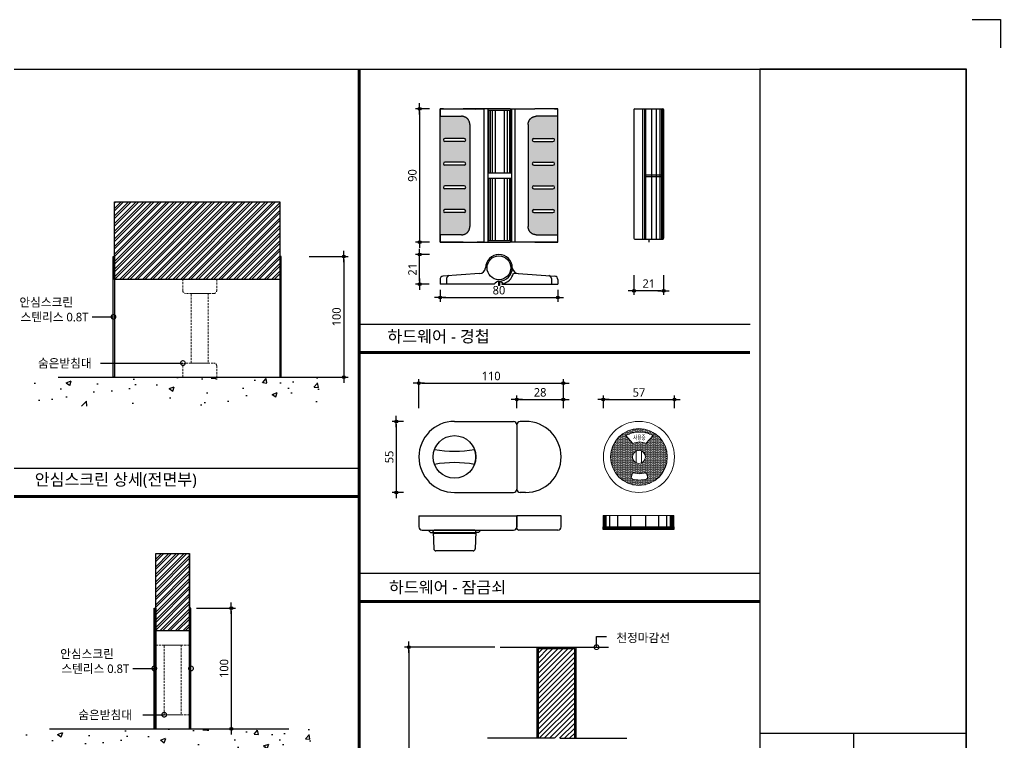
# Model space of a CAD drawing. Extents: x -256 to 8104, y -176 to 5714.
# Drawn here: x 4629 to 8104, y 3153 to 5714 of the extents above; entities that cross this region are included whole.
import ezdxf
from ezdxf.enums import TextEntityAlignment as Align

# ---------------------------------------------------------------- set-up
doc = ezdxf.new("R2010")
doc.units = 0
doc.header["$LTSCALE"] = 30
doc.linetypes.add('HIDDEN', pattern=[0.375, 0.25, -0.125])
doc.layers.get('0').update_dxf_attribs({"linetype": 'CONTINUOUS'})
doc.layers.get('DEFPOINTS').update_dxf_attribs({"linetype": 'CONTINUOUS'})
for name, color, linetype in [('02---제품선', 4, 'CONTINUOUS'), ('C', 2, 'CONTINUOUS'), ('curior-0Line', 252, 'CONTINUOUS'), ('DIM', 7, 'CONTINUOUS'), ('HAT', 8, 'CONTINUOUS'), ('HID', 9, 'HIDDEN'), ('TIT', 3, 'CONTINUOUS'), ('문자', 3, 'CONTINUOUS'), ('부자재', 4, 'CONTINUOUS'), ('잠금쇠(회전형)', 4, 'CONTINUOUS'), ('치수', 1, 'CONTINUOUS'), ('판넬', 2, 'CONTINUOUS'), ('해치', 8, 'CONTINUOUS')]:
    doc.layers.add(name, color=color, linetype=linetype)
doc.styles.add('HDW', font='gulim.ttc')
doc.styles.add('돋움', font='malgun.ttf')
doc.dimstyles.new('10', dxfattribs={"dimscale": 10, "dimtxt": 3, "dimasz": 1, "dimexe": 1.5, "dimexo": 2, "dimgap": 1, "dimtad": 1, "dimdec": 0, "dimlunit": 6, "dimtxsty": '돋움', "dimblk": 'DIMDOT', "dimcen": -1, "dimdle": 1.5, "dimclrt": 3, "dimazin": 3, "dimtfac": 1, "dimtdec": 0, "dimtix": 1, "dimtmove": 2, "dimatfit": 3, "dimldrblk": 'DIMDOT', "dimarcsym": 0})

# ---------------------------------------------------------------- blocks, each defined once
blk = doc.blocks.new('DIMDOT')
at = {"linetype": 'Continuous'}
blk.add_line((-2, 0), (2, 0), dxfattribs=at)
for radius in [0.5, 0.25]:
    blk.add_circle((0, 0), radius, dxfattribs=at)
blk = doc.blocks.new('*D782')
at = {"layer": 'DEFPOINTS', "color": 0}
for p in [(91282, 2861.8), (90770, 2753.2), (91282, 2753.2)]:
    blk.add_point(p, dxfattribs=at)
at = {"layer": 'DIM', "color": 0, "lineweight": -2, "ltscale": 10}
for p, q in [((90770, 2773.2), (90770, 2876.8)), ((90780, 2861.8), (91272, 2861.8)), ((91282, 2773.2), (91282, 2876.8))]:
    blk.add_line(p, q, dxfattribs=at)
at = {"layer": 'DIM', "color": 0, "lineweight": -2, "xscale": 10, "yscale": 10, "zscale": 10, "rotation": 180}
blk.add_blockref('DIMDOT', (90770, 2861.8), dxfattribs=at)
at = {"layer": 'DIM', "color": 0, "lineweight": -2, "xscale": 10, "yscale": 10, "zscale": 10}
blk.add_blockref('DIMDOT', (91282, 2861.8), dxfattribs=at)
at = {"layer": 'DIM', "color": 3, "insert": (91026, 2887.4), "char_height": 30, "attachment_point": 5, "style": '돋움'}
blk.add_mtext('110', dxfattribs=at)
blk = doc.blocks.new('*D783')
at = {"layer": 'DEFPOINTS', "color": 0}
for p in [(91282, 2803.9), (91117, 2753.2), (91282, 2753.2)]:
    blk.add_point(p, dxfattribs=at)
at = {"layer": 'DIM', "color": 0, "lineweight": -2, "ltscale": 10}
for p, q in [((91117, 2773.2), (91117, 2818.9)), ((91282, 2773.2), (91282, 2818.9)), ((91127, 2803.9), (91272, 2803.9))]:
    blk.add_line(p, q, dxfattribs=at)
at = {"layer": 'DIM', "color": 0, "lineweight": -2, "xscale": 10, "yscale": 10, "zscale": 10, "rotation": 180}
blk.add_blockref('DIMDOT', (91117, 2803.9), dxfattribs=at)
at = {"layer": 'DIM', "color": 0, "lineweight": -2, "xscale": 10, "yscale": 10, "zscale": 10}
blk.add_blockref('DIMDOT', (91282, 2803.9), dxfattribs=at)
at = {"layer": 'DIM', "color": 3, "insert": (91199.5, 2829.4), "char_height": 30, "attachment_point": 5, "style": '돋움'}
blk.add_mtext('28', dxfattribs=at)
blk = doc.blocks.new('*D784')
at = {"layer": 'DEFPOINTS', "color": 0}
for p in [(91675.7, 2803.9), (91423.7, 2753.2), (91675.7, 2753.2)]:
    blk.add_point(p, dxfattribs=at)
at = {"layer": 'DIM', "color": 0, "lineweight": -2, "ltscale": 10}
for p, q in [((91423.7, 2773.2), (91423.7, 2818.9)), ((91675.7, 2773.2), (91675.7, 2818.9)), ((91433.7, 2803.9), (91665.7, 2803.9))]:
    blk.add_line(p, q, dxfattribs=at)
at = {"layer": 'DIM', "color": 0, "lineweight": -2, "xscale": 10, "yscale": 10, "zscale": 10, "rotation": 180}
blk.add_blockref('DIMDOT', (91423.7, 2803.9), dxfattribs=at)
at = {"layer": 'DIM', "color": 0, "lineweight": -2, "xscale": 10, "yscale": 10, "zscale": 10}
blk.add_blockref('DIMDOT', (91675.7, 2803.9), dxfattribs=at)
at = {"layer": 'DIM', "color": 3, "insert": (91549.7, 2829.1), "char_height": 30, "attachment_point": 5, "style": '돋움'}
blk.add_mtext('57', dxfattribs=at)
blk = doc.blocks.new('*D785')
at = {"layer": 'DEFPOINTS', "color": 0}
for p in [(90827.6, 3834.6), (90772.6, 3361.5), (90827.6, 3361.5)]:
    blk.add_point(p, dxfattribs=at)
at = {"layer": 'DIM', "color": 0, "lineweight": -2, "ltscale": 10}
for p, q in [((90807.6, 3834.6), (90757.6, 3834.6)), ((90772.6, 3824.6), (90772.6, 3371.5)), ((90807.6, 3361.5), (90757.6, 3361.5))]:
    blk.add_line(p, q, dxfattribs=at)
at = {"layer": 'DIM', "color": 0, "lineweight": -2, "xscale": 10, "yscale": 10, "zscale": 10}
for p, rotation in [((90772.6, 3834.6), 90), ((90772.6, 3361.5), 270)]:
    blk.add_blockref('DIMDOT', p, dxfattribs=dict(at, rotation=rotation))
at = {"layer": 'DIM', "color": 3, "insert": (90747.1, 3598), "char_height": 30, "attachment_point": 5, "rotation": 90, "style": '돋움'}
blk.add_mtext('90', dxfattribs=at)
blk = doc.blocks.new('*D786')
at = {"layer": 'DEFPOINTS', "color": 0}
for p in [(90845.2, 3213.2), (91262.3, 3213.2), (91262.3, 3165.9)]:
    blk.add_point(p, dxfattribs=at)
at = {"layer": 'DIM', "color": 0, "lineweight": -2, "ltscale": 10}
for p, q in [((90845.2, 3193.2), (90845.2, 3150.9)), ((90855.2, 3165.9), (91252.3, 3165.9)), ((91262.3, 3193.2), (91262.3, 3150.9))]:
    blk.add_line(p, q, dxfattribs=at)
at = {"layer": 'DIM', "color": 0, "lineweight": -2, "xscale": 10, "yscale": 10, "zscale": 10, "rotation": 180}
blk.add_blockref('DIMDOT', (90845.2, 3165.9), dxfattribs=at)
at = {"layer": 'DIM', "color": 0, "lineweight": -2, "xscale": 10, "yscale": 10, "zscale": 10}
blk.add_blockref('DIMDOT', (91262.3, 3165.9), dxfattribs=at)
at = {"layer": 'DIM', "color": 3, "insert": (91053.7, 3191.4), "char_height": 30, "attachment_point": 5, "style": '돋움'}
blk.add_mtext('80', dxfattribs=at)
blk = doc.blocks.new('*D787')
at = {"layer": 'DEFPOINTS', "color": 0}
for p in [(90772.6, 3318.2), (90827.6, 3318.2), (90826.9, 3213.2)]:
    blk.add_point(p, dxfattribs=at)
at = {"layer": 'DIM', "color": 0, "lineweight": -2, "ltscale": 10}
for p, q in [((90807.6, 3318.2), (90757.6, 3318.2)), ((90772.6, 3223.2), (90772.6, 3308.2)), ((90806.9, 3213.2), (90757.6, 3213.2))]:
    blk.add_line(p, q, dxfattribs=at)
at = {"layer": 'DIM', "color": 0, "lineweight": -2, "xscale": 10, "yscale": 10, "zscale": 10}
for p, rotation in [((90772.6, 3318.2), 90), ((90772.6, 3213.2), 270)]:
    blk.add_blockref('DIMDOT', p, dxfattribs=dict(at, rotation=rotation))
at = {"layer": 'DIM', "color": 3, "insert": (90747.3, 3265.7), "char_height": 30, "attachment_point": 5, "rotation": 90, "style": '돋움'}
blk.add_mtext('21', dxfattribs=at)
blk = doc.blocks.new('*D788')
at = {"layer": 'DEFPOINTS', "color": 0}
for p in [(91532.1, 3265.4), (91637.1, 3264.7), (91532.1, 3189.7)]:
    blk.add_point(p, dxfattribs=at)
at = {"layer": 'DIM', "color": 0, "lineweight": -2, "ltscale": 10}
for p, q in [((91532.1, 3245.4), (91532.1, 3174.7)), ((91637.1, 3244.7), (91637.1, 3174.7)), ((91627.1, 3189.7), (91542.1, 3189.7))]:
    blk.add_line(p, q, dxfattribs=at)
at = {"layer": 'DIM', "color": 0, "lineweight": -2, "xscale": 10, "yscale": 10, "zscale": 10, "rotation": 180}
blk.add_blockref('DIMDOT', (91532.1, 3189.7), dxfattribs=at)
at = {"layer": 'DIM', "color": 0, "lineweight": -2, "xscale": 10, "yscale": 10, "zscale": 10}
blk.add_blockref('DIMDOT', (91637.1, 3189.7), dxfattribs=at)
at = {"layer": 'DIM', "color": 3, "insert": (91584.6, 3215.1), "char_height": 30, "attachment_point": 5, "style": '돋움'}
blk.add_mtext('21', dxfattribs=at)
blk = doc.blocks.new('*D789')
at = {"layer": 'DEFPOINTS', "color": 0}
for p in [(90735.7, 2726.7), (90690, 2474.7), (90735.7, 2474.7)]:
    blk.add_point(p, dxfattribs=at)
at = {"layer": 'DIM', "color": 0, "lineweight": -2, "ltscale": 10}
for p, q in [((90715.7, 2726.7), (90675, 2726.7)), ((90690, 2716.7), (90690, 2484.7)), ((90715.7, 2474.7), (90675, 2474.7))]:
    blk.add_line(p, q, dxfattribs=at)
at = {"layer": 'DIM', "color": 0, "lineweight": -2, "xscale": 10, "yscale": 10, "zscale": 10}
for p, rotation in [((90690, 2726.7), 90), ((90690, 2474.7), 270)]:
    blk.add_blockref('DIMDOT', p, dxfattribs=dict(at, rotation=rotation))
at = {"layer": 'DIM', "color": 3, "insert": (90664.7, 2600.7), "char_height": 30, "attachment_point": 5, "rotation": 90, "style": '돋움'}
blk.add_mtext('55', dxfattribs=at)
blk = doc.blocks.new('*D790')
at = {"layer": 'DEFPOINTS', "color": 0}
for p in [(91058.6, 1926.7), (90734.6, -412.3), (91058.6, -412.3)]:
    blk.add_point(p, dxfattribs=at)
at = {"layer": 'DIM', "color": 0, "lineweight": -2, "ltscale": 10}
for p, q in [((91038.6, 1926.7), (90719.6, 1926.7)), ((90734.6, 1916.7), (90734.6, -402.3)), ((91038.6, -412.3), (90719.6, -412.3))]:
    blk.add_line(p, q, dxfattribs=at)
at = {"layer": 'DIM', "color": 0, "lineweight": -2, "xscale": 10, "yscale": 10, "zscale": 10}
for p, rotation in [((90734.6, 1926.7), 90), ((90734.6, -412.3), 270)]:
    blk.add_blockref('DIMDOT', p, dxfattribs=dict(at, rotation=rotation))
at = {"layer": 'DIM', "color": 3, "insert": (90709.3, 757.2), "char_height": 30, "attachment_point": 5, "rotation": 90, "style": '돋움'}
blk.add_mtext('VAR.', dxfattribs=at)
blk = doc.blocks.new('A$C13EB2441')
for p, q in [((0.837, 7.375), (0.837, 14.115)), ((0.837, 6.74), (0.837, 0))]:
    blk.add_line(p, q)
blk = doc.blocks.new('*D792')
at = {"layer": 'DEFPOINTS', "color": 0}
for p in [(89962.5, 2064.8), (89962.5, 1637.3), (90105.4, 1637.3)]:
    blk.add_point(p, dxfattribs=at)
at = {"layer": 'DIM', "color": 0, "lineweight": -2, "ltscale": 10}
for p, q in [((89982.5, 2064.8), (90120.4, 2064.8)), ((90105.4, 2054.8), (90105.4, 1647.3)), ((89982.5, 1637.3), (90120.4, 1637.3))]:
    blk.add_line(p, q, dxfattribs=at)
at = {"layer": 'DIM', "color": 0, "lineweight": -2, "xscale": 10, "yscale": 10, "zscale": 10}
for p, rotation in [((90105.4, 2064.8), 90), ((90105.4, 1637.3), 270)]:
    blk.add_blockref('DIMDOT', p, dxfattribs=dict(at, rotation=rotation))
at = {"layer": 'DIM', "color": 3, "insert": (90079.8, 1851), "char_height": 30, "attachment_point": 5, "rotation": 90, "style": '돋움'}
blk.add_mtext('100', dxfattribs=at)
blk = doc.blocks.new('_DOTSMALL')
at = {"color": 0, "linetype": 'ByBlock', "const_width": 0.5}
blk.add_lwpolyline([(-0.0625, 0, 1), (0.0625, 0, 1)], format="xyb", close=True, dxfattribs=at)
blk = doc.blocks.new('A$C63EC304E')
at = {"layer": '치수', "color": 1, "xscale": 2.5, "yscale": 2.5, "zscale": 2.5, "rotation": 234.3098741996962}
blk.add_blockref('_DOTSMALL', (0.31, 0.31), dxfattribs=at)
blk = doc.blocks.new('A$C2BC9653E')
at = {"layer": '치수', "xscale": 0.3333333333333333, "yscale": 0.3333333333333333, "zscale": 0.3333333333333333}
blk.add_blockref('A$C63EC304E', (0, 0), dxfattribs=at)
blk = doc.blocks.new('A$C7FC71301')
at = {"layer": '치수', "rotation": 180}
blk.add_blockref('A$C2BC9653E', (0.208, 0.208), dxfattribs=at)
blk = doc.blocks.new('A$C4A20372B')
at = {"layer": '치수'}
blk.add_blockref('A$C7FC71301', (0, 0), dxfattribs=at)
blk = doc.blocks.new('A$C566469F5')
at = {"layer": '치수'}
blk.add_blockref('A$C4A20372B', (0, 0), dxfattribs=at)
blk = doc.blocks.new('A$C7E317CD4')
at = {"layer": '해치', "xscale": 2, "yscale": 2, "zscale": 2}
blk.add_blockref('A$C566469F5', (0, 0), dxfattribs=at)
blk = doc.blocks.new('A$C601D7F27')
at = {"layer": '치수'}
blk.add_blockref('A$C7E317CD4', (0, 0), dxfattribs=at)
blk = doc.blocks.new('A$C38802C08')
at = {"layer": '치수'}
blk.add_blockref('A$C601D7F27', (0, 0), dxfattribs=at)
blk = doc.blocks.new('*D794')
at = {"layer": 'DEFPOINTS', "color": 0}
for p in [(90361.1, 3310.8), (90361.1, 2883.4), (90504, 2883.4)]:
    blk.add_point(p, dxfattribs=at)
at = {"layer": 'DIM', "color": 0, "lineweight": -2, "ltscale": 10}
for p, q in [((90381.1, 3310.8), (90519, 3310.8)), ((90504, 3300.8), (90504, 2893.4)), ((90381.1, 2883.4), (90519, 2883.4))]:
    blk.add_line(p, q, dxfattribs=at)
at = {"layer": 'DIM', "color": 0, "lineweight": -2, "xscale": 10, "yscale": 10, "zscale": 10}
for p, rotation in [((90504, 3310.8), 90), ((90504, 2883.4), 270)]:
    blk.add_blockref('DIMDOT', p, dxfattribs=dict(at, rotation=rotation))
at = {"layer": 'DIM', "color": 3, "insert": (90478.4, 3097.1), "char_height": 30, "attachment_point": 5, "rotation": 90, "style": '돋움'}
blk.add_mtext('100', dxfattribs=at)
blk = doc.blocks.new('EDGE_29', base_point=(84726.3, -1563.7))
h = blk.add_hatch()
h.set_pattern_fill('ANSI31', color=2, style=0)
h.set_pattern_definition([(45, (87942.9707, 100.545), (-2.245064, 2.245064), [])])
h.paths.add_polyline_path([(89837.5, 2064.8), (89832.5, 2064.8), (89832.5, 1853.1, -1), (89832.5, 1848.9), (89832.5, 1637.3), (89837.5, 1637.3)])
h.paths.add_polyline_path([(89962.5, 1848.9, -1), (89962.5, 1853.1), (89962.5, 2064.8), (89957.5, 2064.8), (89957.5, 1637.3), (89962.5, 1637.3)])
at = {"layer": 'HAT'}
h = blk.add_hatch(dxfattribs=at)
h.set_pattern_fill('ANSI32', color=256, scale=2, style=0)
h.set_pattern_definition([(45, (76434.709, -1748.278), (-13.470384, 13.470384), []), (45, (76443.689, -1748.278), (-13.470384, 13.470384), [])])
h.paths.add_polyline_path([(89691.6, 3504.6), (90277, 3504.6), (90277, 3230), (89691.6, 3230)])
h = blk.add_hatch(dxfattribs=at)
h.set_pattern_fill('ANSI32', color=256, scale=2, style=0)
h.set_pattern_definition([(45, (84756.122, -1739.444), (-13.470384, 13.470384), []), (45, (84765.102, -1739.444), (-13.470384, 13.470384), [])])
h.paths.add_polyline_path([(89957.5, 2258.6), (89837.5, 2258.6), (89837.5, 1983.9), (89957.5, 1983.9), (89957.5, 2064.8)])
at = {"layer": 'HAT', "transparency": 33554687}
h = blk.add_hatch(dxfattribs=at)
h.set_pattern_fill('ANSI31', color=256, scale=4)
h.set_pattern_definition([(45, (76404.804, -1739.444), (-8.980256, 8.980256), [])])
h.paths.add_polyline_path([(91248.8, 1603.7), (91271, 1603.7), (91322.4, 1603.7), (91322.4, 1921.7), (91192.4, 1921.7), (91192.4, 1603.7)])
at = {"layer": '해치'}
h = blk.add_hatch(dxfattribs=at)
h.set_pattern_fill('DOTS', color=256, scale=2.628474)
h.set_pattern_definition([(0, (87883.4782, 4169.597), (2.086351, 4.172702), [0, -4.172702])])
edge = h.paths.add_edge_path()
edge.add_line((90845.7, 3388), (90845.8, 3388))
edge.add_spline(control_points=[(90845.8, 3388), (90846, 3388), (90857.5, 3388)], knot_values=[-0.724312, -0.724312, -0.724312, 0.724312, 0.724312, 0.724312], weights=[1, 0.748956, 1], degree=2, periodic=0)
edge.add_line((90857.5, 3388), (90921.4, 3388))
edge.add_spline(control_points=[(90921.4, 3388), (90950.3, 3388), (90950.3, 3416.9)], knot_values=[-1.570796, -1.570796, -1.570796, 0, 0, 0], weights=[1, 0.707107, 1], degree=2, periodic=0)
edge.add_line((90950.3, 3416.9), (90950.3, 3779.1))
edge.add_spline(control_points=[(90950.3, 3779.1), (90950.3, 3808), (90921.4, 3808)], knot_values=[0, 0, 0, 1.570796, 1.570796, 1.570796], weights=[1, 0.707107, 1], degree=2, periodic=0)
edge.add_line((90921.4, 3808), (90857.5, 3808))
edge.add_spline(control_points=[(90857.5, 3808), (90846, 3808), (90845.8, 3808)], knot_values=[-0.724312, -0.724312, -0.724312, 0.724312, 0.724312, 0.724312], weights=[1, 0.748956, 1], degree=2, periodic=0)
edge.add_line((90845.7, 3808), (90845.7, 3388))
h.paths.add_polyline_path([(90930.6, 3729.3, -0.414214), (90935.9, 3724, -0.414214), (90930.6, 3718.8), (90862.3, 3718.8, -0.414214), (90857, 3724, -0.414214), (90862.3, 3729.3)], flags=16)
h.paths.add_polyline_path([(90930.6, 3645.3, -0.414214), (90935.9, 3640, -0.414214), (90930.6, 3634.8), (90862.3, 3634.8, -0.414214), (90857, 3640, -0.414214), (90862.3, 3645.3)], flags=16)
h.paths.add_polyline_path([(90930.6, 3561.3, -0.414214), (90935.9, 3556, -0.414214), (90930.6, 3550.8), (90862.3, 3550.8, -0.414214), (90857, 3556, -0.414214), (90862.3, 3561.3)], flags=16)
h.paths.add_polyline_path([(90930.6, 3477.3, -0.414214), (90935.9, 3472, -0.414214), (90930.6, 3466.7), (90862.3, 3466.7, -0.414214), (90857, 3472, -0.414214), (90862.3, 3477.3)], flags=16)
h = blk.add_hatch(dxfattribs=at)
h.set_pattern_fill('DOTS', color=256, scale=2.628474)
h.set_pattern_definition([(0, (87408.861, 4169.597), (2.086351, 4.1727023), [0, -4.1727023])])
edge = h.paths.add_edge_path()
edge.add_spline(control_points=[(91157.1, 3779.1), (91157.1, 3808), (91186.1, 3808)], knot_values=[0, 0, 0, 1.570796, 1.570796, 1.570796], weights=[1, 0.707107, 1], degree=2, periodic=0)
edge.add_line((91186.1, 3808), (91250, 3808))
edge.add_spline(control_points=[(91250, 3808), (91261.5, 3808), (91261.7, 3808)], knot_values=[-0.724312, -0.724312, -0.724312, 0.724312, 0.724312, 0.724312], weights=[1, 0.748956, 1], degree=2, periodic=0)
edge.add_line((91261.8, 3808), (91261.8, 3388))
edge.add_line((91261.8, 3388), (91261.7, 3388))
edge.add_spline(control_points=[(91261.7, 3388), (91261.5, 3388), (91250, 3388)], knot_values=[-0.724312, -0.724312, -0.724312, 0.724312, 0.724312, 0.724312], weights=[1, 0.748956, 1], degree=2, periodic=0)
edge.add_line((91250, 3388), (91186.1, 3388))
edge.add_spline(control_points=[(91186.1, 3388), (91157.1, 3388), (91157.1, 3416.9)], knot_values=[-1.570796, -1.570796, -1.570796, 0, 0, 0], weights=[1, 0.707107, 1], degree=2, periodic=0)
edge.add_line((91157.1, 3416.9), (91157.1, 3779.1))
h.paths.add_polyline_path([(91176.9, 3729.3, 0.414214), (91171.6, 3724, 0.414214), (91176.9, 3718.8), (91245.2, 3718.8, 0.414214), (91250.5, 3724, 0.414214), (91245.2, 3729.3)], flags=16)
h.paths.add_polyline_path([(91176.9, 3645.3, 0.414214), (91171.6, 3640, 0.414214), (91176.9, 3634.8), (91245.2, 3634.8, 0.414214), (91250.5, 3640, 0.414214), (91245.2, 3645.3)], flags=16)
h.paths.add_polyline_path([(91176.9, 3561.3, 0.414214), (91171.6, 3556, 0.414214), (91176.9, 3550.8), (91245.2, 3550.8, 0.414214), (91250.5, 3556, 0.414214), (91245.2, 3561.3)], flags=16)
h.paths.add_polyline_path([(91176.9, 3477.3, 0.414214), (91171.6, 3472, 0.414214), (91176.9, 3466.7), (91245.2, 3466.7, 0.414214), (91250.5, 3472, 0.414214), (91245.2, 3477.3)], flags=16)
h = blk.add_hatch(dxfattribs=at)
h.set_pattern_fill('AR-CONC', color=256, style=0)
h.set_pattern_definition([(50, (87972.88, 1346.63), (182.185, -15.939), [19.05, -209.55]), (355, (87972.88, 1346.63), (-35.243, 191.057), [15.24, -167.64]), (100.451, (87988.06, 1345.3), (146.943, 175.117), [16.19, -178.09]), (46.184, (87972.88, 1397.43), (271.079, -42.042), [28.575, -314.325]), (96.636, (87995.47, 1393.93), (237.404, 247.426), [24.285, -267.135]), (351.184, (87972.88, 1397.43), (237.405, 247.425), [22.86, -251.46]), (21, (87998.28, 1384.73), (151.615, -102.2655), [19.05, -209.55]), (326, (87998.28, 1384.73), (61.802, 184.188), [15.24, -167.64]), (71.4514, (88010.91, 1376.2), (213.416, 81.923), [16.19, -178.09]), (37.5, (87972.875, 1346.63), (3.0886, 84.555), [0, -165.608, 0, -170.18, 0, -168.275]), (7.5, (87972.875, 1346.63), (66.8197, 100.1806), [0, -97.028, 0, -161.798, 0, -64.135]), (327.5, (87916.23, 1346.63), (135.5906, -5.7287), [0, -63.5, 0, -198.12, 0, -262.89]), (317.5, (87890.83, 1346.63), (148.129, 25.4265), [0, -82.55, 0, -131.572, 0, -186.69])])
h.paths.add_polyline_path([(90452.5, 2780.4), (90452.5, 2883.4), (89402.3, 2883.4), (89402.3, 2780.4)])
h = blk.add_hatch(dxfattribs=at)
h.set_pattern_fill('DOTS', color=256, scale=2.628474)
h.set_pattern_definition([(0, (85855.6728, -856.6803), (2.086351, 4.1727023), [0, -4.1727023])])
h.paths.add_polyline_path([(91650.3, 2600.7, 1), (91449, 2600.7, 1)])
h.paths.add_polyline_path([(91526.7, 2600.7, -1), (91572.6, 2600.7, -1)], flags=16)
h.paths.add_polyline_path([(91574.4, 2647.9, 0.250537), (91528.5, 2647.9), (91502.7, 2676.4, -0.258173), (91600.2, 2676.4)], flags=16)
h.paths.add_polyline_path([(91577.1, 2539.2), (91579.9, 2531.1, -0.437988), (91575.1, 2522, -0.127495), (91527.9, 2522, -0.437988), (91523, 2531.1), (91525.8, 2539.2, -0.407197), (91534.6, 2543.6, 0.156299), (91568.4, 2543.6, -0.407197)], flags=16)
h.paths.add_polyline_path([(91524.5, 2655.8), (91577.9, 2655.8), (91577.9, 2683.3), (91524.5, 2683.3)], flags=8)
h = blk.add_hatch(dxfattribs=at)
h.set_pattern_fill('AR-CONC', color=256, style=0)
h.set_pattern_definition([(50, (87942.97, 100.55), (182.185, -15.939), [19.05, -209.55]), (355, (87942.97, 100.55), (-35.243, 191.057), [15.24, -167.64]), (100.451, (87958.15, 99.22), (146.943, 175.117), [16.19, -178.09]), (46.184, (87942.97, 151.35), (271.079, -42.042), [28.575, -314.325]), (96.636, (87965.56, 147.84), (237.404, 247.426), [24.285, -267.135]), (351.184, (87942.97, 151.35), (237.405, 247.425), [22.86, -251.46]), (21, (87968.37, 138.65), (151.615, -102.2655), [19.05, -209.55]), (326, (87968.37, 138.65), (61.802, 184.188), [15.24, -167.64]), (71.4514, (87981, 130.12), (213.416, 81.923), [16.19, -178.09]), (37.5, (87942.97, 100.545), (3.0886, 84.555), [0, -165.608, 0, -170.18, 0, -168.275]), (7.5, (87942.97, 100.545), (66.8197, 100.1806), [0, -97.028, 0, -161.798, 0, -64.135]), (327.5, (87886.33, 100.545), (135.5906, -5.7287), [0, -63.5, 0, -198.12, 0, -262.89]), (317.5, (87860.93, 100.55), (148.129, 25.4265), [0, -82.55, 0, -131.572, 0, -186.69])])
h.paths.add_polyline_path([(90422.5, 1534.3), (90422.5, 1637.3), (89372.4, 1637.3), (89372.4, 1534.3)])
at = {"color": 2}
for p, q in [((92730.4, 4150.6), (92830.4, 4150.6)), ((92730.4, 4150.6), (92830.4, 4150.6)), ((92730.4, 4150.6), (92830.4, 4150.6)), ((92830.4, 4150.6), (92830.4, 4050.6)), ((92830.4, 4150.6), (92830.4, 4050.6)), ((92830.4, 4150.6), (92830.4, 4050.6)), ((91584.6, 3373), (91584.6, 3361.5)), ((89491.6, 2883.4), (90381.1, 2883.4)), ((91057.8, 1926.7), (91442.4, 1926.7)), ((89461.7, 1637.3), (90309.4, 1637.3))]:
    blk.add_line(p, q, dxfattribs=at)
at = {"color": 8}
for p, q in [((90558.3, 3071.1), (91943.5, 3071.1)), ((87210.4, 2560.5), (90558.3, 2560.5)), ((90558.3, 2188.3), (91977.9, 2188.3))]:
    blk.add_line(p, q, dxfattribs=at)
at = {"color": 2}
for points in [[(84725.6, 3974.7), (91977.9, 3974.7), (91977.9, -1563.6), (84725.6, -1563.6)], [(84725.6, 3974.7), (91977.9, 3974.7), (91977.9, -1563.6), (84725.6, -1563.6)], [(84725.6, 3974.7), (92707.5, 3974.7), (92707.5, -1563.6), (84725.6, -1563.6)], [(89686.6, 3310.8), (89691.6, 3310.8), (89691.6, 2883.4), (89686.6, 2883.4)], [(90282, 3310.8), (90277, 3310.8), (90277, 2883.4), (90282, 2883.4)], [(89832.5, 2064.8), (89837.5, 2064.8), (89837.5, 1637.3), (89832.5, 1637.3)], [(89962.5, 2064.8), (89957.5, 2064.8), (89957.5, 1637.3), (89962.5, 1637.3)]]:
    blk.add_lwpolyline(points, close=True, dxfattribs=at)
at = {"color": 8, "const_width": 10}
for points in [[(90558.3, -1563.6), (90558.3, 3974.7)], [(90558.3, 2971.1), (91943.5, 2971.1)], [(87210.4, 2460.5), (90558.3, 2460.5)], [(90558.3, 2088.3), (91977.9, 2088.3)]]:
    blk.add_lwpolyline(points, dxfattribs=at)
at = {"layer": '02---제품선'}
for p, q in [((90896, 2726.7), (91105.3, 2726.7)), ((91117, 2715), (91117, 2486.3)), ((91117, 2715), (91117, 2486.3)), ((91148, 2726.7), (91128.6, 2726.7)), ((90896, 2474.7), (91105.3, 2474.7)), ((91148, 2474.7), (91128.6, 2474.7)), ((90770, 2391.7), (91117, 2391.7)), ((90770, 2391.7), (90770, 2352.9)), ((91117, 2391.7), (91117, 2352.9)), ((91274, 2391.7), (91117, 2391.7)), ((91117, 2349), (91117, 2391.7)), ((91274, 2352.9), (91274, 2391.7)), ((90781.6, 2341.3), (90802.9, 2341.3)), ((90802.9, 2341.3), (90989, 2341.3)), ((90810.7, 2333.5), (90802.9, 2341.3)), ((90810.7, 2333.5), (90818.4, 2333.5)), ((90818.4, 2333.5), (90973.5, 2333.5)), ((90820.3, 2335.5), (90822.4, 2275.1)), ((90820.4, 2333.5), (90820.4, 2337.4)), ((90967.7, 2341.3), (90824.2, 2341.3)), ((90967.7, 2329.6), (90824.2, 2329.6)), ((90971.6, 2335.5), (90969.5, 2275.1)), ((90971.6, 2333.5), (90971.6, 2337.4)), ((90981.3, 2333.5), (90973.5, 2333.5)), ((90981.3, 2333.5), (90989, 2341.3)), ((90989, 2341.3), (91105.3, 2341.3)), ((91262.3, 2341.3), (91124.7, 2341.3)), ((90961.8, 2267.6), (90830.2, 2267.6))]:
    blk.add_line(p, q, dxfattribs=at)
blk.add_circle((90896, 2600.7), 75.6, dxfattribs=at)
blk.add_circle((90896, 2600.7), 75.6, dxfattribs=at)
for centre, radius, start, end in [((90896, 2600.7), 126, 90, 180), ((91105.3, 2715), 11.6, 0, 90), ((91128.6, 2715), 11.6, 90, 180), ((91148, 2600.7), 126, 0, 90), ((90896, 3037.5), 416.6, 260.2031, 279.7969), ((90896, 2600.7), 75.6, 340.7512, 19.2488), ((90896, 2600.7), 126, 180, 270), ((90896, 2163.9), 416.6, 80.2031, 99.7969), ((91148, 2600.7), 126, 270, 0), ((91105.3, 2486.3), 11.6, 270, 0), ((91128.6, 2486.3), 11.6, 180, 270), ((90781.6, 2352.9), 11.6, 180, 270), ((90824.2, 2337.4), 3.88, 90, 180), ((90824.2, 2333.5), 3.88, 180, 270), ((90967.7, 2337.4), 3.88, 0, 90), ((90967.7, 2333.5), 3.88, 270, 0), ((91105.3, 2352.9), 11.6, 270, 0), ((91124.7, 2349), 7.75, 180, 270), ((91262.3, 2352.9), 11.6, 270, 0), ((90830.2, 2275.4), 7.75, 182, 270), ((90961.8, 2275.4), 7.75, 270, 358)]:
    blk.add_arc(centre, radius, start, end, dxfattribs=at)
at = {"layer": 'C'}
for p, q in [((91192.4, 1921.7), (91192.4, 1603.7)), ((91192.4, 1921.7), (91322.4, 1921.7)), ((91322.4, 1603.7), (91322.4, 1921.7))]:
    blk.add_line(p, q, dxfattribs=at)
at = {"layer": 'curior-0Line'}
for p, q in [((91977.9, 3974.7), (91977.9, -1562.8)), ((91978.3, 1622.3), (92710.4, 1622.3)), ((92310.5, 1622.3), (92310.5, 1068.5))]:
    blk.add_line(p, q, dxfattribs=at)
blk.add_lwpolyline([(92710.4, 3974.7), (91977.9, 3974.7), (91977.9, -1563.6), (92710.4, -1563.6)], close=True, dxfattribs=at)
at = {"layer": 'HID', "lineweight": 15}
for points in [[(89933.5, 3230), (90053.5, 3230), (90053.5, 3190, -0.414214), (90043.5, 3180), (89943.5, 3180, -0.414214), (89933.5, 3190)], [(89943.5, 2933.4), (90043.5, 2933.4, -0.414214), (90053.5, 2923.4), (90053.5, 2883.4), (89933.5, 2883.4), (89933.5, 2923.4, -0.414214)]]:
    blk.add_lwpolyline(points, format="xyb", close=True, dxfattribs=at)
for points in [[(89963.5, 3180), (90023.5, 3180), (90023.5, 2933.4), (89963.5, 2933.4)], [(89837.5, 1983.9), (89957.5, 1983.9), (89957.5, 1933.9), (89837.5, 1933.9)], [(89867.5, 1933.9), (89927.5, 1933.9), (89927.5, 1687.3), (89867.5, 1687.3)], [(89837.5, 1687.3), (89957.5, 1687.3), (89957.5, 1637.3), (89837.5, 1637.3)]]:
    blk.add_lwpolyline(points, close=True, dxfattribs=at)
at = {"layer": '부자재'}
for p, q in [((90845.2, 3834.6), (90926.6, 3834.6)), ((90845.2, 3361.5), (90845.2, 3834.6)), ((90845.2, 3834.6), (90845.8, 3834)), ((90845.8, 3834), (90845.8, 3808)), ((90857.5, 3833.8), (90971.1, 3833.6)), ((90926.8, 3834.5), (90926.6, 3834.6)), ((91014.3, 3834.5), (90926.8, 3834.5)), ((91001.7, 3362.7), (91001.7, 3833.4)), ((91014.3, 3834.5), (91014.3, 3361.5)), ((91014.3, 3834.5), (91014.4, 3834.5)), ((91093.2, 3834.5), (91180.7, 3834.5)), ((91098.4, 3834.5), (91098.4, 3361.5)), ((91111, 3362.7), (91111, 3833.4)), ((91250, 3833.8), (91136.4, 3833.6)), ((91180.7, 3834.5), (91180.9, 3834.6)), ((91262.3, 3834.6), (91180.9, 3834.6)), ((91262.3, 3834.6), (91261.7, 3834)), ((91261.7, 3834), (91261.7, 3808)), ((91262.3, 3361.5), (91262.3, 3834.6)), ((91532.1, 3831.6), (91532.1, 3376)), ((91535.1, 3834.6), (91634.1, 3834.6)), ((91562.1, 3834.6), (91562.1, 3373)), ((91569.6, 3834.6), (91569.6, 3373)), ((91637.1, 3831.6), (91637.1, 3600.9)), ((90845.7, 3388), (90845.7, 3808)), ((90845.7, 3808), (90845.8, 3808)), ((90857.5, 3808), (90921.4, 3808)), ((91250, 3808), (91186.1, 3808)), ((91261.8, 3808), (91261.7, 3808)), ((91261.8, 3388), (91261.8, 3808)), ((90950.3, 3779.1), (90950.3, 3416.9)), ((91157.1, 3779.1), (91157.1, 3416.9)), ((91014.5, 3601.6), (91014.5, 3594.2)), ((91569.6, 3600.9), (91637.1, 3600.9)), ((91569.6, 3594.9), (91637.1, 3594.9)), ((91636.2, 3600.9), (91636.2, 3594.9)), ((91637.1, 3594.9), (91637.1, 3376)), ((90845.8, 3388), (90845.7, 3388)), ((90845.8, 3388), (90845.8, 3362)), ((90921.4, 3388), (90857.5, 3388)), ((91186.1, 3388), (91250, 3388)), ((91261.7, 3388), (91261.8, 3388)), ((91261.7, 3388), (91261.7, 3362)), ((91535.1, 3373), (91634.1, 3373)), ((90845.8, 3362), (90845.2, 3361.5)), ((90926.6, 3361.5), (90845.2, 3361.5)), ((90857.5, 3362.2), (90971.1, 3362.4)), ((90926.8, 3361.5), (90926.6, 3361.5)), ((90926.8, 3361.5), (91014.3, 3361.5)), ((91180.7, 3361.5), (91093.2, 3361.5)), ((91250, 3362.2), (91136.4, 3362.4)), ((91180.7, 3361.5), (91180.9, 3361.5)), ((91180.9, 3361.5), (91262.3, 3361.5)), ((91261.7, 3362), (91262.3, 3361.5)), ((90984.6, 3250.8), (90855, 3241.7)), ((90867.7, 3232.9), (90867.7, 3213.2)), ((91105.3, 3252.2), (91252.3, 3241.8)), ((91239.8, 3232.9), (91239.8, 3213.2)), ((90845.2, 3229.8), (90845.2, 3213.2)), ((91037, 3213.2), (90845.2, 3213.2)), ((91051.5, 3223.2), (91051.5, 3208.7)), ((91056, 3208.7), (91051.5, 3208.7)), ((91056, 3223.2), (91056, 3208.7)), ((91064.4, 3214), (91064.4, 3213.2)), ((91064.4, 3213.2), (91262.3, 3213.2)), ((91262.3, 3229.8), (91262.3, 3213.2))]:
    blk.add_line(p, q, dxfattribs=at)
blk.add_circle((91053.7, 3271), 42.1, dxfattribs=at)
for centre, radius, start, end in [((91535.1, 3831.6), 3, 90, 180), ((91634.1, 3831.6), 3, 0, 90), ((91535.1, 3376), 3, 180, 270), ((91634.1, 3376), 3, 270, 0), ((91053.7, 3271), 47.2, 270, 180), ((90983.4, 3274), 23.3, 272.9231, 352.4724), ((91124.1, 3274), 23.3, 187.5276, 267.0769), ((90857.8, 3229.5), 12.6, 101.7765, 181.6712), ((90883.1, 3228.6), 15.9, 113.4077, 164.5497), ((91055.4, 3264.7), 51.5, 280.084, 345.9792), ((91224.4, 3228.6), 15.9, 15.4503, 67.3004), ((91249.7, 3229.5), 12.6, 358.3288, 78.2235), ((91060.2, 3194.8), 29.6, 102.5267, 141.5475), ((91047.3, 3194.8), 29.6, 43.1003, 77.4733)]:
    blk.add_arc(centre, radius, start, end, dxfattribs=at)
for points, weights in [([(90857.5, 3833.8), (90846, 3833.8), (90845.8, 3834)], [1, 0.748955720789, 1]), ([(91001.7, 3833.4), (90988.2, 3833.5), (90971.1, 3833.6)], [1, 0.964784765128, 1]), ([(91014.3, 3834.5), (91014.3, 3834.5), (91014.3, 3834.5)], [1, 0.999924701899, 1]), ([(91250, 3833.8), (91261.5, 3833.8), (91261.7, 3834)], [1, 0.748955720789, 1]), ([(90845.8, 3808), (90846, 3808), (90857.5, 3808)], [1, 0.748955720789, 1]), ([(90950.3, 3779.1), (90950.3, 3808), (90921.4, 3808)], [1, 0.707106781187, 1]), ([(91157.1, 3779.1), (91157.1, 3808), (91186.1, 3808)], [1, 0.707106781187, 1]), ([(91261.7, 3808), (91261.5, 3808), (91250, 3808)], [1, 0.748955720789, 1]), ([(91014.3, 3594.2), (91014.3, 3594.2), (91014.3, 3594.2)], [1, 0.999862102782, 1]), ([(90921.4, 3388), (90950.3, 3388), (90950.3, 3416.9)], [1, 0.707106781187, 1]), ([(91186.1, 3388), (91157.1, 3388), (91157.1, 3416.9)], [1, 0.707106781187, 1]), ([(90857.5, 3388), (90846, 3388), (90845.8, 3388)], [1, 0.748955720789, 1]), ([(91250, 3388), (91261.5, 3388), (91261.7, 3388)], [1, 0.748955720789, 1]), ([(90845.8, 3362), (90846, 3362.2), (90857.5, 3362.2)], [1, 0.748955720789, 1]), ([(90971.1, 3362.4), (90988.2, 3362.5), (91001.7, 3362.7)], [1, 0.964784765128, 1]), ([(91014.4, 3361.4), (91014.3, 3361.4), (91014.3, 3361.4)], [1, 0.999734260157, 1]), ([(91261.7, 3362), (91261.5, 3362.2), (91250, 3362.2)], [1, 0.748955720789, 1])]:
    blk.add_rational_spline(points, weights, degree=2, dxfattribs=at)
for points, weights, knots in [([(91093.2, 3834.5), (91093.2, 3834.5), (91053.7, 3834.5), (91014.3, 3834.5), (91014.3, 3834.5)], [1, 0.707106781186, 1, 0.707106781186, 1], [-1.570796, -1.570796, -1.570796, 0, 0, 1.570796, 1.570796, 1.570796]), ([(91014.3, 3829.2), (91026.9, 3829.2), (91053.7, 3829.2), (91098.4, 3829.2), (91098.4, 3829.2)], [0.872453400774, 0.800943102543, 1, 0.707106781186, 1], [-1.067549, -1.067549, -1.067549, 0, 0, 1.570796, 1.570796, 1.570796]), ([(91098.4, 3606.9), (91098.4, 3606.9), (91058.4, 3606.9), (91028.5, 3606.9), (91014.3, 3606.9)], [1, 0.742797744768, 1, 0.794611058848, 0.917248923756], [-1.467114, -1.467114, -1.467114, 0, 0, 1.171564, 1.171564, 1.171564]), ([(91014.3, 3589), (91025.5, 3589), (91049.1, 3589), (91089.2, 3589), (91097.5, 3589)], [0.884455168565, 0.830422605945, 1, 0.742797744768, 1], [-0.967291, -0.967291, -0.967291, 0, 0, 1.467114, 1.467114, 1.467114]), ([(91098.4, 3366.6), (91098.4, 3366.6), (91053.7, 3366.6), (91026.9, 3366.6), (91014.3, 3366.6)], [1, 0.707106781186, 1, 0.800943102543, 0.872453400774], [-1.570796, -1.570796, -1.570796, 0, 0, 1.067549, 1.067549, 1.067549]), ([(91014.3, 3361.4), (91014.3, 3361.4), (91053.7, 3361.4), (91093.2, 3361.4), (91093.2, 3361.4)], [1, 0.707106781186, 1, 0.707106781186, 1], [-1.570796, -1.570796, -1.570796, 0, 0, 1.570796, 1.570796, 1.570796])]:
    blk.add_rational_spline(points, weights, degree=2, knots=knots, dxfattribs=at)
blk.add_open_spline([(91014.5, 3601.6), (91014.5, 3601.6), (91014.5, 3601.6), (91014.4, 3601.6), (91014.4, 3601.6), (91014.3, 3601.6)], degree=3, knots=[-0.00189331, -0.00189331, -0.00189331, -0.00189331, 0, 0, 0.05421316, 0.05421316, 0.05421316, 0.05421316], dxfattribs=at)
at = {"layer": '잠금쇠(회전형)', "linetype": 'Continuous', "lineweight": 15}
for p, q in [((91502.7, 2676.4), (91528.5, 2647.9)), ((91600.2, 2676.4), (91574.4, 2647.9)), ((91539.7, 2621.4), (91539.7, 2580.2)), ((91558.8, 2621), (91558.8, 2579.8)), ((91525.8, 2539.2), (91523, 2531.1)), ((91577.1, 2539.2), (91579.9, 2531.1)), ((91422.9, 2393.2), (91673.3, 2393.2)), ((91422.9, 2393.2), (91422.9, 2352.9)), ((91423.7, 2393.2), (91423.7, 2352.9)), ((91673.3, 2393.2), (91673.3, 2352.9)), ((91422.1, 2352.9), (91674.1, 2352.9)), ((91422.1, 2345.2), (91422.1, 2352.9)), ((91422.1, 2345.4), (91674.1, 2345.4)), ((91674.1, 2345.2), (91674.1, 2352.9))]:
    blk.add_line(p, q, dxfattribs=at)
for radius in [126, 100.6, 22.9]:
    blk.add_circle((91549.7, 2600.7), radius, dxfattribs=at)
for centre, radius, start, end in [((91551.5, 2588.2), 100.7, 61.0478, 118.9522), ((91551.5, 2605), 48.7, 61.8696, 118.1304), ((91532.5, 2536.9), 7, 72.2332, 160.8571), ((91551.5, 2596.3), 55.3, 252.2332, 287.7668), ((91570.5, 2536.9), 7, 19.1429, 107.7668), ((91529.6, 2528.8), 7, 160.8571, 255.4685), ((91551.5, 2613.1), 94.1, 255.4685, 284.5315), ((91573.3, 2528.8), 7, 284.5315, 19.1429)]:
    blk.add_arc(centre, radius, start, end, dxfattribs=at)
at = {"layer": '치수'}
for p, q in [((89611.8, 3097.1), (89687.8, 3097.1)), ((89642.4, 2933.4), (89933.8, 2933.4)), ((91399.6, 1926.8), (91399.6, 1963.9)), ((91399.6, 1963.9), (91434.6, 1963.9)), ((89756.4, 1851), (89832.5, 1851)), ((89791.4, 1687.3), (89867.5, 1687.3))]:
    blk.add_line(p, q, dxfattribs=at)
at = {"layer": '판넬', "color": 1}
for p, q in [((89837.5, 1637.3), (89837.5, 2258.6)), ((89957.5, 1637.3), (89957.5, 2258.6)), ((91187.4, 1926.7), (91187.4, 1603.7)), ((91327.4, 1603.7), (91327.4, 1926.7))]:
    blk.add_line(p, q, dxfattribs=at)
for points in [[(89691.6, 3504.6), (90277, 3504.6), (90277, 3230), (89691.6, 3230)], [(89837.5, 2258.6), (89957.5, 2258.6), (89957.5, 1983.9), (89837.5, 1983.9)]]:
    blk.add_lwpolyline(points, close=True, dxfattribs=at)
at = {"layer": '해치'}
for p, q in [((91016.9, 3829.2), (91016.9, 3606.9)), ((91022.2, 3829.2), (91022.2, 3606.9)), ((91030.1, 3829.2), (91030.1, 3606.9)), ((91040.6, 3829.2), (91040.6, 3606.9)), ((91072.1, 3829.2), (91072.1, 3606.9)), ((91082.7, 3829.2), (91082.7, 3606.9)), ((91090.5, 3829.2), (91090.5, 3606.9)), ((91095.8, 3829.2), (91095.8, 3606.9)), ((91574.2, 3373), (91574.2, 3834.6)), ((91595.2, 3373), (91595.2, 3834.6)), ((91612.2, 3373), (91612.2, 3834.6)), ((91624.8, 3373), (91624.8, 3834.6)), ((91630.4, 3373), (91630.4, 3834.6)), ((91633.3, 3373), (91633.3, 3834.6)), ((91635.2, 3373), (91635.2, 3834.6)), ((91636.3, 3373), (91636.3, 3834.6)), ((91636.7, 3600.9), (91636.7, 3834.6)), ((91637, 3600.9), (91637, 3834.6)), ((90930.6, 3729.3), (90862.3, 3729.3)), ((90930.6, 3718.8), (90862.3, 3718.8)), ((91176.9, 3729.3), (91245.2, 3729.3)), ((91176.9, 3718.8), (91245.2, 3718.8)), ((90930.6, 3645.3), (90862.3, 3645.3)), ((90930.6, 3634.8), (90862.3, 3634.8)), ((91176.9, 3645.3), (91245.2, 3645.3)), ((91176.9, 3634.8), (91245.2, 3634.8)), ((91016.9, 3589), (91016.9, 3366.6)), ((91022.2, 3589), (91022.2, 3366.6)), ((91030.1, 3589), (91030.1, 3366.6)), ((91040.6, 3589), (91040.6, 3366.6)), ((91072.1, 3589), (91072.1, 3366.6)), ((91082.7, 3589), (91082.7, 3366.6)), ((91090.5, 3589), (91090.5, 3366.6)), ((91095.8, 3589), (91095.8, 3366.6)), ((91636.7, 3373), (91636.7, 3594.9)), ((91637, 3373), (91637, 3594.9)), ((90930.6, 3561.3), (90862.3, 3561.3)), ((90930.6, 3550.8), (90862.3, 3550.8)), ((91176.9, 3561.3), (91245.2, 3561.3)), ((91176.9, 3550.8), (91245.2, 3550.8)), ((90930.6, 3477.3), (90862.3, 3477.3)), ((91176.9, 3477.3), (91245.2, 3477.3)), ((90930.6, 3466.7), (90862.3, 3466.7)), ((91176.9, 3466.7), (91245.2, 3466.7)), ((91425.2, 2393.2), (91425.2, 2352.9)), ((91427.7, 2393.2), (91427.7, 2352.9)), ((91432, 2393.2), (91432, 2352.9)), ((91445.6, 2393.2), (91445.6, 2352.9)), ((91473.4, 2393.2), (91473.4, 2352.9)), ((91519.7, 2393.2), (91519.7, 2352.9)), ((91572.7, 2393.2), (91572.7, 2352.9)), ((91619, 2393.2), (91619, 2352.9)), ((91646.8, 2393.2), (91646.8, 2352.9)), ((91660.4, 2393.2), (91660.4, 2352.9)), ((91664.2, 2393.2), (91664.2, 2352.9)), ((91668.5, 2393.2), (91668.5, 2352.9)), ((91671, 2393.2), (91671, 2352.9)), ((91672.5, 2393.2), (91672.5, 2352.9)), ((91422.1, 2350.4), (91674.1, 2350.4)), ((91422.1, 2349.1), (91674.1, 2349.1)), ((91422.1, 2347.8), (91674.1, 2347.8)), ((91422.1, 2347), (91674.1, 2347)), ((91422.1, 2346.2), (91674.1, 2346.2)), ((91422.1, 2345.2), (91674.1, 2345.2))]:
    blk.add_line(p, q, dxfattribs=at)
at = {"layer": '해치', "color": 3}
blk.add_line((91187.4, 1926.7), (91327.4, 1926.7), dxfattribs=at)
at = {"layer": '해치'}
for centre, start, end in [((90862.3, 3724), 90, 180), ((90862.3, 3724), 180, 270), ((90930.6, 3724), 0, 90), ((90930.6, 3724), 270, 0), ((91176.9, 3724), 90, 180), ((91176.9, 3724), 180, 270), ((91245.2, 3724), 0, 90), ((91245.2, 3724), 270, 0), ((90862.3, 3640), 90, 180), ((90862.3, 3640), 180, 270), ((90930.6, 3640), 0, 90), ((90930.6, 3640), 270, 0), ((91176.9, 3640), 90, 180), ((91176.9, 3640), 180, 270), ((91245.2, 3640), 0, 90), ((91245.2, 3640), 270, 0), ((90862.3, 3556), 90, 180), ((90862.3, 3556), 180, 270), ((90930.6, 3556), 0, 90), ((90930.6, 3556), 270, 0), ((91176.9, 3556), 90, 180), ((91176.9, 3556), 180, 270), ((91245.2, 3556), 0, 90), ((91245.2, 3556), 270, 0), ((90862.3, 3472), 90, 180), ((90930.6, 3472), 0, 90), ((91176.9, 3472), 90, 180), ((91245.2, 3472), 0, 90), ((90862.3, 3472), 180, 270), ((90930.6, 3472), 270, 0), ((91176.9, 3472), 180, 270), ((91245.2, 3472), 270, 0)]:
    blk.add_arc(centre, 5.26, start, end, dxfattribs=at)
at = {"xscale": 35, "yscale": 35, "zscale": 35, "rotation": 270}
blk.add_blockref('A$C13EB2441', (91012.9, 1633), dxfattribs=at)
at = {"layer": '해치', "xscale": 20, "yscale": 20, "zscale": 20}
for p in [(89683.7, 3092.9), (89929.7, 2929.2), (89828.3, 1846.9), (89958.3, 1846.9), (89863.3, 1683.1)]:
    blk.add_blockref('A$C38802C08', p, dxfattribs=at)
at = {"layer": '해치', "xscale": -20, "yscale": 20, "zscale": 20, "rotation": 180}
blk.add_blockref('A$C38802C08', (91395.3, 1930.7), dxfattribs=at)
at = {"layer": 'TIT', "style": '돋움'}
for s, p in [('하드웨어 - 경첩', (91020.7, 3006.8)), ('안심스크린 상세(전면부)', (89982.9, 2499.6)), ('하드웨어 - 잠금쇠', (91079, 2117.8))]:
    blk.add_text(s, height=42, dxfattribs=at).set_placement(p, align=Align.RIGHT)
at = {"layer": '문자', "style": '돋움'}
for s, p in [('안심스크린', (89449.5, 3149.8)), ('스텐리스 0.8T', (89478.7, 3097)), ('숨은받침대', (89515.3, 2933.3)), ('천정마감선', (91564.7, 1960.5)), ('안심스크린', (89594.1, 1903.7)), ('스텐리스 0.8T', (89623.3, 1850.9)), ('숨은받침대', (89658.3, 1687.2))]:
    blk.add_text(s, height=30.34, dxfattribs=at).set_placement(p, align=Align.MIDDLE)
at = {"layer": '잠금쇠(회전형)', "linetype": 'Continuous', "lineweight": 15, "style": 'HDW', "width": 0.659278}
blk.add_text('사용중', height=16.4, dxfattribs=at).set_placement((91529.1, 2661.5), (91573.3, 2661.5), align=Align.FIT)
at = {"layer": 'DIM', "ltscale": 10}
for base, p1, p2, angle, text, picture, middle in [((90772.6, 3361.5), (90827.6, 3834.6), (90827.6, 3361.5), 90, '90', '*D785', (90747.1, 3598)), ((90772.6, 3318.2), (90826.9, 3213.2), (90827.6, 3318.2), 90, '21', '*D787', (90747.3, 3265.7)), ((91532.1, 3189.7), (91637.1, 3264.7), (91532.1, 3265.4), 180, '21', '*D788', (91584.6, 3215.1)), ((90690, 2474.7), (90735.7, 2726.7), (90735.7, 2474.7), 90, '55', '*D789', (90664.7, 2600.7)), ((90734.6, -412.3), (91058.6, 1926.7), (91058.6, -412.3), 90, 'VAR.', '*D790', (90709.3, 757.2))]:
    dim = blk.add_linear_dim(base=base, p1=p1, p2=p2, angle=angle, text=text, dimstyle='10', override={"dimtxsty": '돋움'}, dxfattribs=at)
    dim.commit()
    dim.dimension.update_dxf_attribs({"geometry": picture, "text_midpoint": middle})
for base, p1, p2, picture, middle in [((90504, 2883.4), (90361.1, 3310.8), (90361.1, 2883.4), '*D794', (90478.4, 3097.1)), ((90105.4, 1637.3), (89962.5, 2064.8), (89962.5, 1637.3), '*D792', (90079.8, 1851))]:
    dim = blk.add_linear_dim(base=base, p1=p1, p2=p2, angle=90, text='100', dimstyle='10', dxfattribs=at)
    dim.commit()
    dim.dimension.update_dxf_attribs({"geometry": picture, "text_midpoint": middle})
for base, p1, p2, text, picture, middle in [((91262.3, 3165.9), (90845.2, 3213.2), (91262.3, 3213.2), '80', '*D786', (91053.7, 3191.4)), ((91282, 2861.8), (90770, 2753.2), (91282, 2753.2), '110', '*D782', (91026, 2887.4)), ((91282, 2803.9), (91117, 2753.2), (91282, 2753.2), '28', '*D783', (91199.5, 2829.4)), ((91675.7, 2803.9), (91423.7, 2753.2), (91675.7, 2753.2), '57', '*D784', (91549.7, 2829.1))]:
    dim = blk.add_linear_dim(base=base, p1=p1, p2=p2, text=text, dimstyle='10', override={"dimtxsty": '돋움'}, dxfattribs=at)
    dim.commit()
    dim.dimension.update_dxf_attribs({"geometry": picture, "text_midpoint": middle})

msp = doc.modelspace()

# ---------------------------------------------------------------- block references
msp.add_blockref('EDGE_29', (0, 0))

doc.saveas('drawing.dxf')
